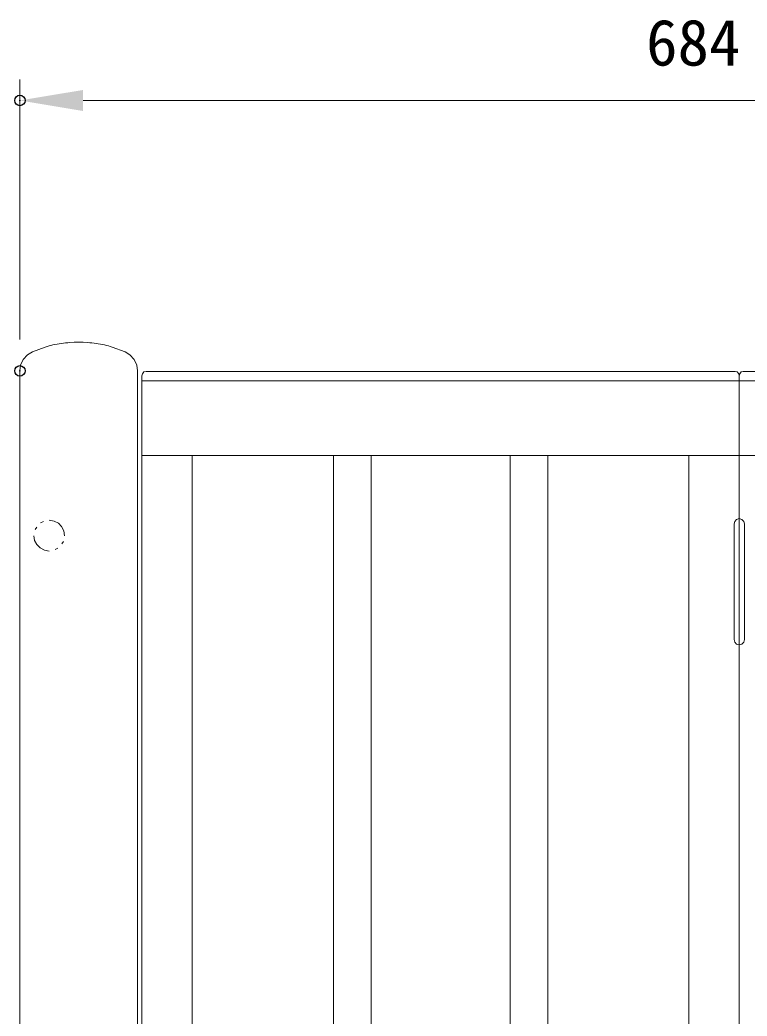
# Model space of a CAD drawing. Units: millimetres on the paper. Extents: x -203 to 203, y -143 to 143.
# Drawn here: x -14 to 20.56, y -42.55 to 4.83 of the extents above; entities that cross this region are included whole.
import ezdxf
from ezdxf.enums import TextEntityAlignment as Align

# ---------------------------------------------------------------- set-up
doc = ezdxf.new("R2010")
doc.units = ezdxf.units.MM
doc.header["$PDMODE"] = 32
doc.header["$PDSIZE"] = 0.5
doc.layers.add('0-1_DIMENSION_LINES$02_DIMENSI', color=7, linetype='Continuous', lineweight=20)
doc.layers.add('0-3_DIMENSION_LINES$03_LINES', color=7, linetype='Continuous', lineweight=18)
doc.layers.add('0-2_DEFPOINTS', color=7, linetype='Continuous')
doc.styles.add('ＭＳ ゴシック', font='')
doc.styles.get('ＭＳ ゴシック').set_extended_font_data('MS Gothic')

# ---------------------------------------------------------------- blocks, each defined once
blk = doc.blocks.new('D2')
at = {"layer": '0-1_DIMENSION_LINES$02_DIMENSI'}
for p, q in [((1826, 979.636), (1826, 992)), ((1891.385, 991), (1829, 991))]:
    blk.add_line(p, q, dxfattribs=at)
blk.add_solid([(1829, 991.5), (1829, 990.5), (1826, 991)], dxfattribs=at)
at = {"layer": '0-2_DEFPOINTS'}
for p in [(1826, 991), (1826, 978.136)]:
    blk.add_point(p, dxfattribs=at)
at = {"layer": '0-1_DIMENSION_LINES$02_DIMENSI', "style": 'ＭＳ ゴシック'}
blk.add_text('684', height=2.199, dxfattribs=at).set_placement((1855.764, 992), align=Align.BOTTOM_LEFT)

msp = doc.modelspace()

# ---------------------------------------------------------------- linework, layer by layer
at = {"layer": '0-3_DIMENSION_LINES$03_LINES'}
for p, q in [((-12.798, -10.729), (-13.407, -10.949)), ((-12.709, -10.701), (-12.798, -10.729)), ((-12.618, -10.675), (-12.709, -10.701)), ((-12.526, -10.651), (-12.618, -10.675)), ((-12.431, -10.629), (-12.526, -10.651)), ((-12.335, -10.608), (-12.431, -10.629)), ((-12.237, -10.59), (-12.335, -10.608)), ((-12.138, -10.573), (-12.237, -10.59)), ((-12.038, -10.557), (-12.138, -10.573)), ((-11.936, -10.544), (-12.038, -10.557)), ((-11.834, -10.532), (-11.936, -10.544)), ((-11.731, -10.522), (-11.834, -10.532)), ((-11.627, -10.514), (-11.731, -10.522)), ((-11.417, -10.504), (-11.627, -10.514)), ((-11.206, -10.5), (-11.417, -10.504)), ((-10.996, -10.504), (-11.206, -10.5)), ((-10.786, -10.514), (-10.996, -10.504)), ((-10.682, -10.522), (-10.786, -10.514)), ((-10.579, -10.532), (-10.682, -10.522)), ((-10.476, -10.544), (-10.579, -10.532)), ((-10.375, -10.557), (-10.476, -10.544)), ((-10.275, -10.573), (-10.375, -10.557)), ((-10.175, -10.59), (-10.275, -10.573)), ((-10.078, -10.608), (-10.175, -10.59)), ((-9.981, -10.629), (-10.078, -10.608)), ((-9.887, -10.651), (-9.981, -10.629)), ((-9.794, -10.675), (-9.887, -10.651)), ((-9.704, -10.701), (-9.794, -10.675)), ((-9.615, -10.729), (-9.704, -10.701)), ((-9.005, -10.949), (-9.615, -10.729)), ((-13.848, -11.322), (-13.966, -11.593)), ((-13.644, -11.102), (-13.848, -11.322)), ((-13.407, -10.949), (-13.644, -11.102)), ((-8.768, -11.102), (-9.005, -10.949)), ((-8.565, -11.322), (-8.768, -11.102)), ((-8.447, -11.593), (-8.565, -11.322)), ((-13.966, -11.593), (-14, -11.864)), ((-8.413, -11.864), (-8.447, -11.593)), ((-14, -92.794), (-14, -11.864)), ((-8.413, -11.864), (-8.413, -93.488)), ((-8.176, -11.999), (-8.21, -12.101)), ((-8.21, -12.101), (-8.21, -93.59)), ((-8.108, -11.914), (-8.176, -11.999)), ((-8.006, -11.897), (-8.108, -11.914)), ((-8.006, -11.897), (19.998, -11.897)), ((20.099, -11.914), (19.998, -11.897)), ((20.167, -11.999), (20.099, -11.914)), ((20.184, -12.101), (20.167, -11.999)), ((20.218, -11.999), (20.184, -12.101)), ((20.184, -12.101), (20.184, -93.59)), ((20.184, -12.101), (20.184, -93.59)), ((20.184, -12.101), (20.184, -93.59)), ((20.285, -11.914), (20.218, -11.999)), ((20.387, -11.897), (20.285, -11.914)), ((20.387, -11.897), (48.391, -11.897)), ((-8.21, -12.338), (20.184, -12.338)), ((20.184, -12.338), (48.594, -12.338)), ((20.184, -15.893), (-8.21, -15.893)), ((-5.805, -15.893), (-5.805, -89.78)), ((0.899, -15.893), (0.899, -89.78)), ((2.694, -15.893), (2.694, -89.78)), ((9.297, -15.893), (9.297, -89.78)), ((11.092, -15.893), (11.092, -89.78)), ((17.796, -15.893), (17.796, -89.78)), ((48.594, -15.893), (20.184, -15.893)), ((20.065, -18.924), (19.981, -19.025)), ((20.184, -18.89), (20.065, -18.924)), ((20.319, -18.924), (20.184, -18.89)), ((20.404, -19.025), (20.319, -18.924)), ((-13.204, -19.296), (-13.272, -19.415)), ((-12.883, -19.025), (-13.018, -19.093)), ((-12.375, -19.008), (-12.612, -18.958)), ((-12.171, -19.11), (-12.375, -19.008)), ((-12.019, -19.262), (-12.171, -19.11)), ((-11.917, -19.466), (-12.019, -19.262)), ((19.981, -19.025), (19.947, -19.144)), ((19.947, -24.647), (19.947, -19.144)), ((20.438, -19.144), (20.404, -19.025)), ((20.438, -24.647), (20.438, -19.144)), ((-13.34, -19.703), (-13.306, -19.923)), ((-11.884, -19.703), (-11.917, -19.466)), ((-11.884, -19.703), (-11.884, -19.686)), ((-13.306, -19.923), (-13.204, -20.126)), ((-13.204, -20.126), (-13.035, -20.278)), ((-13.035, -20.278), (-12.832, -20.397)), ((-12.324, -20.363), (-12.205, -20.295)), ((-12.002, -20.092), (-11.934, -19.974)), ((-12.832, -20.397), (-12.612, -20.431)), ((19.947, -24.647), (19.981, -24.765)), ((19.981, -24.765), (20.065, -24.867)), ((20.065, -24.867), (20.184, -24.9)), ((20.184, -24.9), (20.319, -24.867)), ((20.319, -24.867), (20.404, -24.765)), ((20.404, -24.765), (20.438, -24.647))]:
    msp.add_line(p, q, dxfattribs=at)

# ---------------------------------------------------------------- block references
at = {"layer": '0-1_DIMENSION_LINES$02_DIMENSI'}
msp.add_blockref('D2', (-1840, -990), dxfattribs=at)

doc.saveas('drawing.dxf')
